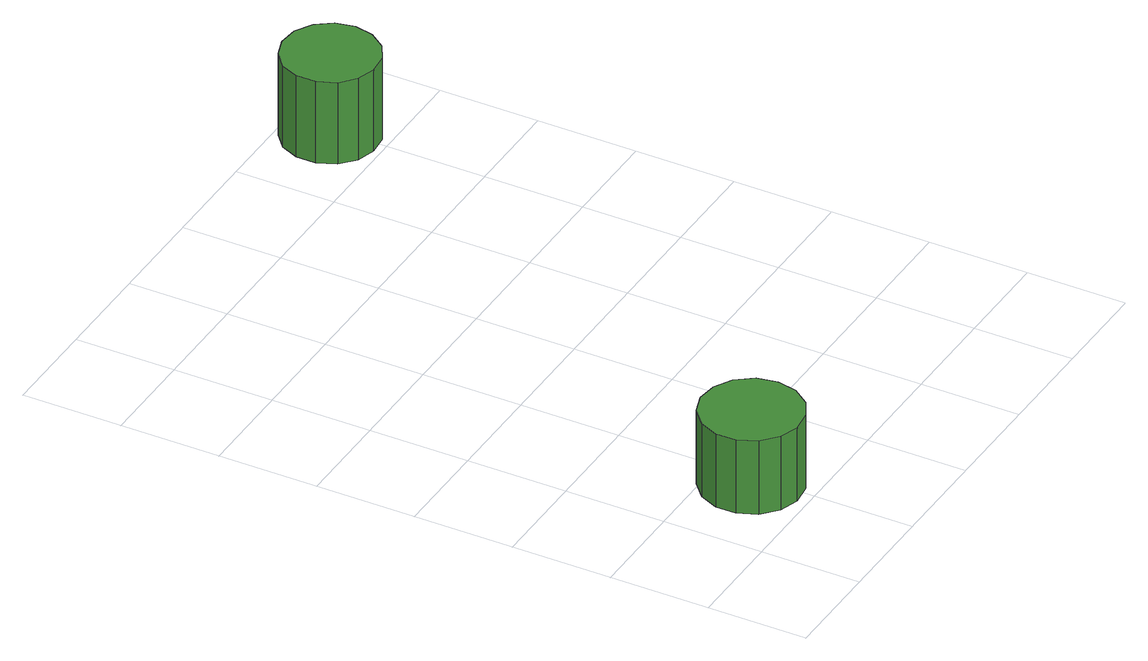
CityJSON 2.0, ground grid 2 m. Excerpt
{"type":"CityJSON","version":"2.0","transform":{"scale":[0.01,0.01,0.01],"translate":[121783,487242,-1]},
"CityObjects":{
"tree1":{"type":"SolitaryVegetationObject","attributes":{"function":"something"},"geometry":[{"type":"MultiSurface","lod":"1","boundaries":[[[0,1,2,3,4,5,6,7,8,9,10,11,12,13,14]],[[15,16,17,18,19,20,21,22,23,24,25,26,27,28,29]],[[0,29,28,1]],[[1,28,27,2]],[[2,27,26,3]],[[3,26,25,4]],[[4,25,24,5]],[[5,24,23,6]],[[6,23,22,7]],[[7,22,21,8]],[[8,21,20,9]],[[9,20,19,10]],[[10,19,18,11]],[[11,18,17,12]],[[12,17,16,13]],[[13,16,15,14]],[[14,15,29,0]]]}]},
"tree2":{"type":"SolitaryVegetationObject","attributes":{"function":"something"},"geometry":[{"type":"MultiSurface","lod":"1","boundaries":[[[30,31,32,33,34,35,36,37,38,39,40,41,42,43,44]],[[45,46,47,48,49,50,51,52,53,54,55,56,57,58,59]],[[30,59,58,31]],[[31,58,57,32]],[[32,57,56,33]],[[33,56,55,34]],[[34,55,54,35]],[[35,54,53,36]],[[36,53,52,37]],[[37,52,51,38]],[[38,51,50,39]],[[39,50,49,40]],[[40,49,48,41]],[[41,48,47,42]],[[42,47,46,43]],[[43,46,45,44]],[[44,45,59,30]]]}]}
},
"vertices":[
[283,119,214],[275,160,214],[250,194,214],[214,214,214],[173,219,214],[134,206,214],[103,178,214],[86,140,214],[86,99,214],[103,61,214],[134,33,214],[173,20,214],[214,25,214],[250,45,214],[275,79,214],[275,79,54],[250,45,54],[214,25,54],[173,20,54],[134,33,54],[103,61,54],[86,99,54],[86,140,54],[103,178,54],[134,206,54],[173,219,54],[214,214,54],[250,194,54],[275,160,54],[283,119,54],
[878,1306,234],[870,1344,234],[847,1376,234],[813,1396,234],[774,1400,234],[737,1388,234],[707,1362,234],[692,1326,234],[692,1286,234],[707,1250,234],[737,1224,234],[774,1212,234],[813,1216,234],[847,1236,234],[870,1268,234],[870,1268,56],[847,1236,56],[813,1216,56],[774,1212,56],[737,1224,56],[707,1250,56],[692,1286,56],[692,1326,56],[707,1362,56],[737,1388,56],[774,1400,56],[813,1396,56],[847,1376,56],[870,1344,56],[878,1306,56]
]}
